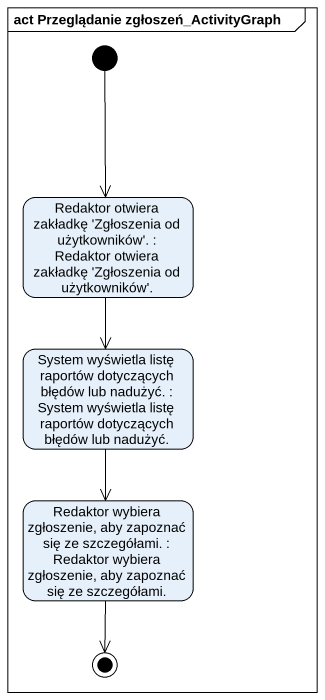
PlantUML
@startuml
mainframe act Przeglądanie zgłoszeń_ActivityGraph
hide empty description
state "Redaktor otwiera zakładkę 'Zgłoszenia od użytkowników'. : Redaktor otwiera zakładkę 'Zgłoszenia od użytkowników'." as Redaktor_otwiera_zakładkę
state "System wyświetla listę raportów dotyczących błędów lub nadużyć. : System wyświetla listę raportów dotyczących błędów lub nadużyć." as System_wyświetla_listę
state "Redaktor wybiera zgłoszenie, aby zapoznać się ze szczegółami. : Redaktor wybiera zgłoszenie, aby zapoznać się ze szczegółami." as Redaktor_wybiera_zgłoszenie
[*] --> Redaktor_otwiera_zakładkę
Redaktor_otwiera_zakładkę --> System_wyświetla_listę
System_wyświetla_listę --> Redaktor_wybiera_zgłoszenie
Redaktor_wybiera_zgłoszenie --> [*]
@enduml
